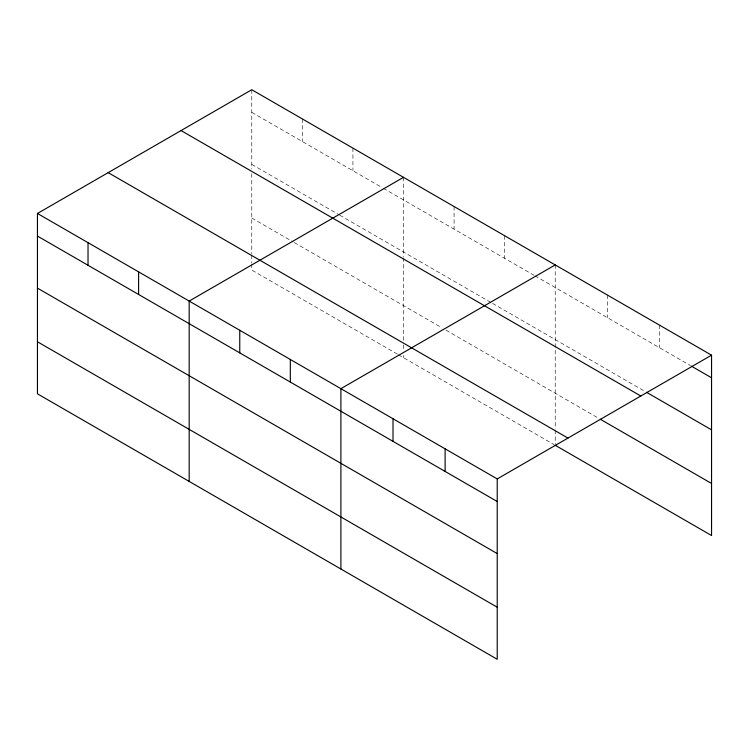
<?xml version="1.0" encoding="UTF-8"?>
<svg xmlns="http://www.w3.org/2000/svg" width="749" height="749" viewBox="0 0 749 749"><rect width="100%" height="100%" fill="white"/><g stroke="black" fill="none" stroke-linecap="round" stroke-linejoin="round"><path stroke-width="0.56" stroke-dasharray="3.75 2.81" d="M251.776 112.331L382.262 187.662M383.273 188.252L533.981 275.267M535.001 275.847L690.503 365.624M251.776 164.387L338.763 214.607M339.774 215.197L491.503 302.793M492.514 303.373L645.413 391.652M251.776 218.025L293.252 241.964M294.263 242.554L441.938 327.809M445.983 330.15L599.322 418.672M397.429 354.174L251.776 270.08L251.776 264.294M398.44 354.764L554.213 444.691M659.438 325.094L659.438 347.695M607.336 295.012L607.336 317.613M555.224 264.921L555.224 429.083M555.224 430.235L555.224 444.12M504.648 235.729L504.648 258.33M454.081 206.527L454.081 229.128M403.505 177.326L403.505 256.654M403.505 257.815L403.505 340.327M403.505 344.952L403.505 350.738M403.505 355.363L403.505 357.676M352.929 148.124L352.929 170.725M302.353 118.932L302.353 141.533M251.776 89.73L251.776 169.049M251.776 173.712L251.776 253.883M251.776 255.044L251.776 263.142"/><path stroke-width="1.12" d="M37.45 213.474L497.224 478.92L497.224 659.27L37.45 393.824L37.45 213.474L251.776 89.73L711.55 355.176L711.55 535.526L555.224 445.281M403.505 177.326L189.179 301.07L189.179 481.42M555.224 264.921L340.898 388.665L340.898 569.015M497.224 478.92L711.55 355.176M691.505 366.205L711.55 377.777M646.415 392.233L711.55 429.832M181.052 130.56L640.826 396.015M600.324 419.253L711.55 483.47M108.174 172.635L567.948 438.081M37.45 236.075L497.224 501.521M37.45 288.131L497.224 553.577M37.45 341.769L497.224 607.214M445.112 448.838L445.112 471.43M393.01 418.747L393.01 441.348M290.322 359.464L290.322 382.065M239.755 330.272L239.755 352.863M138.602 271.868L138.602 294.469M88.026 242.667L88.026 265.268"/></g></svg>
